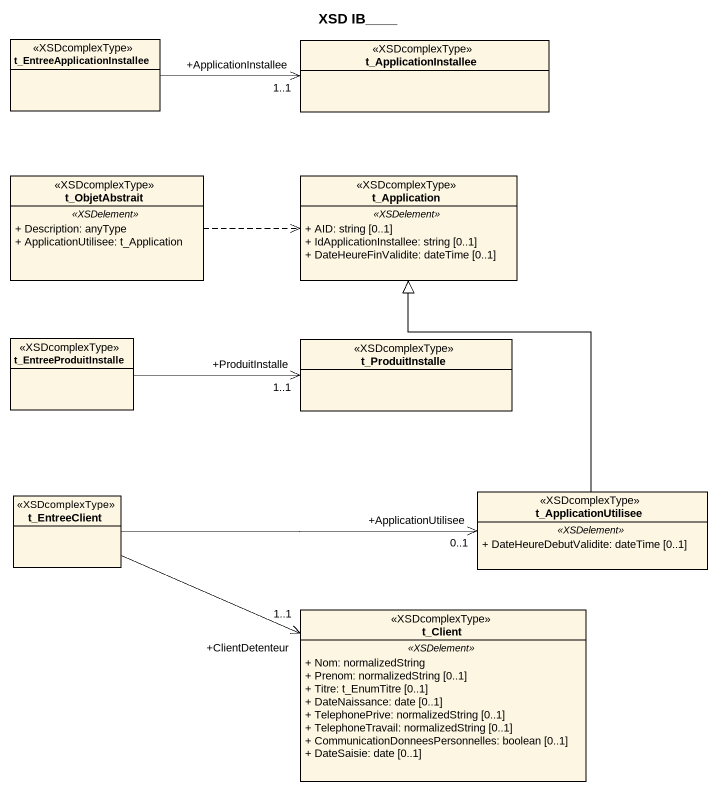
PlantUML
@startuml
title XSD IB~__~__
hide circle
hide empty members
skinparam classAttributeIconSize 0
class t_EntreeApplicationInstallee <<XSDcomplexType>>
class t_ApplicationInstallee <<XSDcomplexType>>
class t_ObjetAbstrait <<XSDcomplexType>> {
  .. <<XSDelement>> ..
  + Description: anyType
  + ApplicationUtilisee: t_Application
}
class t_Application <<XSDcomplexType>> {
  .. <<XSDelement>> ..
  + AID: string [0..1]
  + IdApplicationInstallee: string [0..1]
  + DateHeureFinValidite: dateTime [0..1]
}
class t_EntreeProduitInstalle <<XSDcomplexType>>
class t_ProduitInstalle <<XSDcomplexType>>
class t_ApplicationUtilisee <<XSDcomplexType>> {
  .. <<XSDelement>> ..
  + DateHeureDebutValidite: dateTime [0..1]
}
class t_EntreeClient <<XSDcomplexType>>
class t_Client <<XSDcomplexType>> {
  .. <<XSDelement>> ..
  + Nom: normalizedString
  + Prenom: normalizedString [0..1]
  + Titre: t_EnumTitre [0..1]
  + DateNaissance: date [0..1]
  + TelephonePrive: normalizedString [0..1]
  + TelephoneTravail: normalizedString [0..1]
  + CommunicationDonneesPersonnelles: boolean [0..1]
  + DateSaisie: date [0..1]
}
t_EntreeApplicationInstallee -right-> "+ApplicationInstallee\n1..1" t_ApplicationInstallee
t_ObjetAbstrait .right.> t_Application
t_EntreeProduitInstalle -right-> "+ProduitInstalle\n1..1" t_ProduitInstalle
t_ApplicationUtilisee -up-|> t_Application
t_EntreeClient -right-> "+ApplicationUtilisee\n0..1" t_ApplicationUtilisee
t_EntreeClient -right-> "+ClientDetenteur\n1..1" t_Client
@enduml
